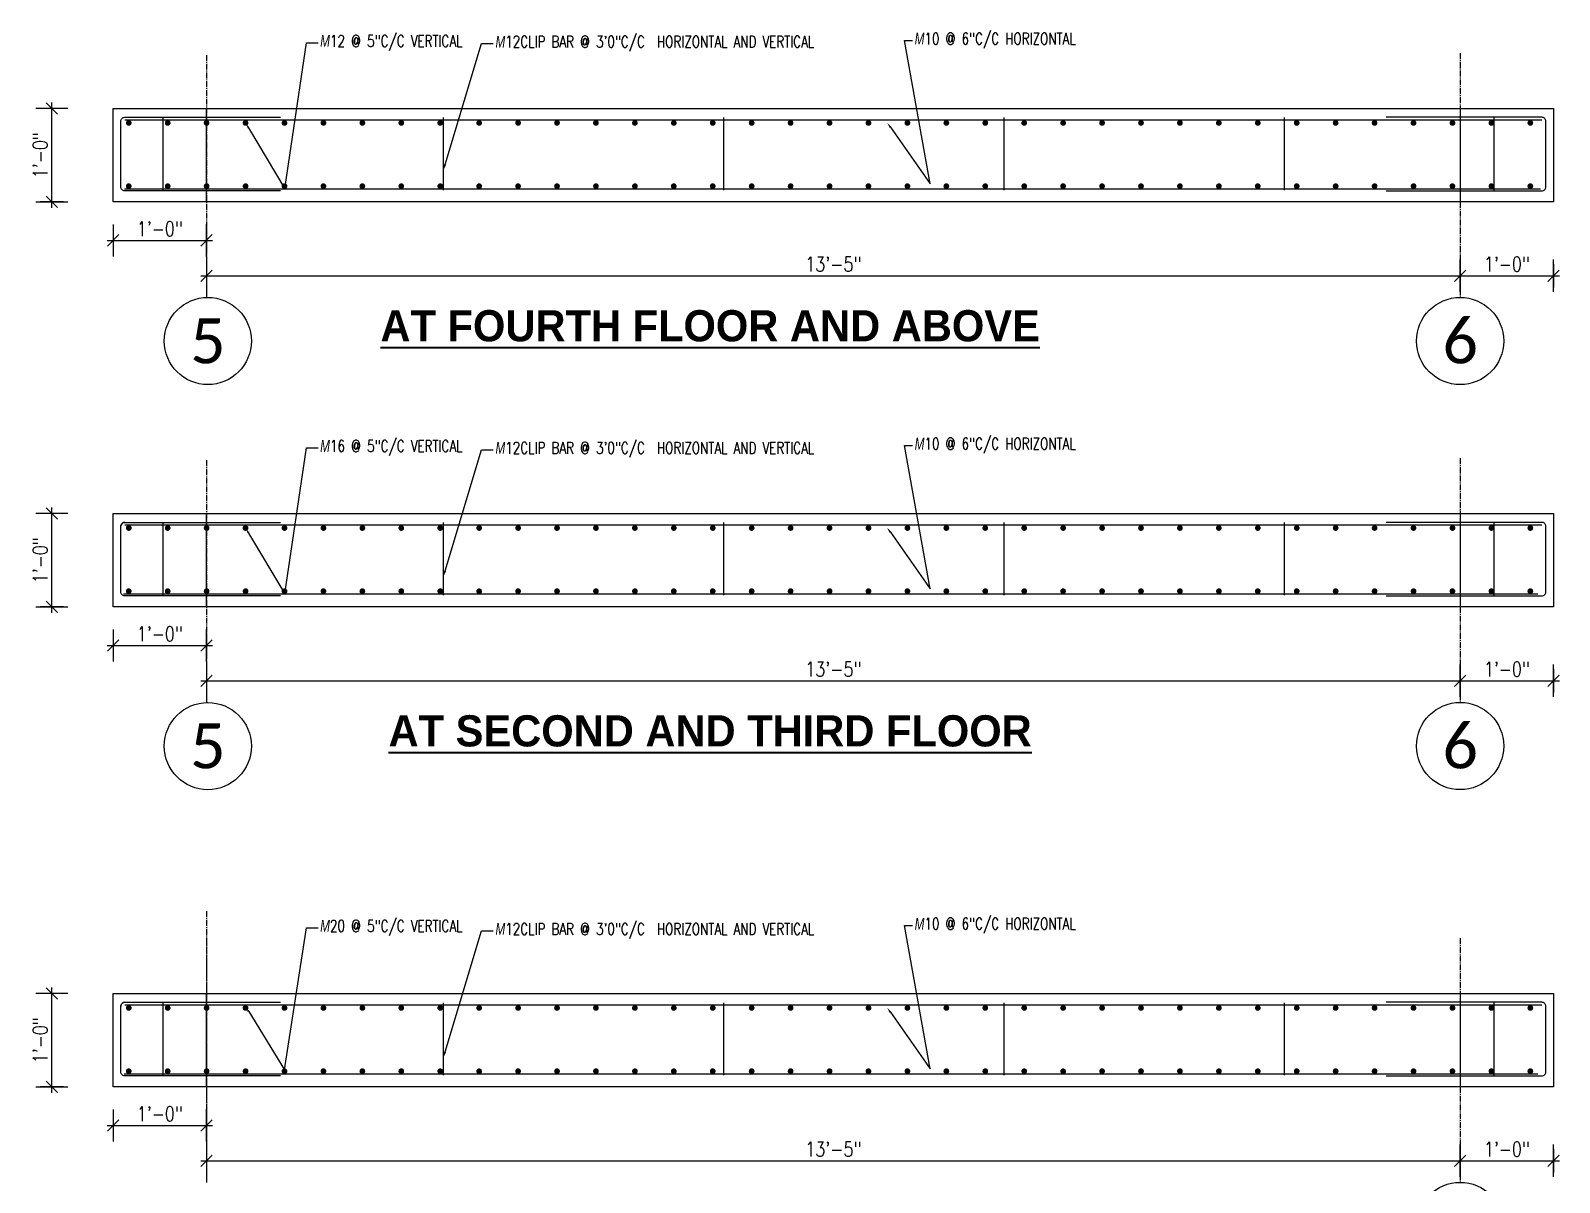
# Model space of a CAD drawing. Header units: inches. Extents: x 0 to 162649, y -36601 to -26324.
# Drawn here: x 160023.5 to 160219.8, y -31233.4 to -31085.5 of the extents above; entities that cross this region are included whole.
import ezdxf
from ezdxf import colors
from ezdxf.entities.mleader import LeaderData, LeaderLine
from ezdxf.enums import TextEntityAlignment as Align
from ezdxf.math import Vec2, Vec3

# ---------------------------------------------------------------- set-up
doc = ezdxf.new("R2010")
doc.units = ezdxf.units.IN
doc.header["$MEASUREMENT"] = 0
doc.linetypes.add('CENTER2', pattern=[1.125, 0.75, -0.125, 0.125, -0.125])
for name, color, linetype, lineweight in [('concrete outline', 84, 'Continuous', 15), ('dimention', 1, 'Continuous', 13), ('OL_AR_Center line', 253, 'CENTER2', 13), ('OL_AR_SYMBOL', 1, 'Continuous', 5), ('OL_AR_SYMBOL @ 96', 1, 'Continuous', 5), ('Reinforcement', 20, 'Continuous', 20), ('TEXT', 7, 'Continuous', 9), ('titles', 7, 'Continuous', 35)]:
    doc.layers.add(name, color=color, linetype=linetype, lineweight=lineweight)
doc.styles.add('1-12 Annotative', font='calibri.ttf', dxfattribs={"height": 0.083333})
doc.styles.add('big text', font='GOTHICB.TTF')
doc.styles.add('DIM', font='simplex.shx', dxfattribs={"width": 0.75})
doc.styles.add('rmtext', font='romans.shx', dxfattribs={"width": 0.8})
doc.dimstyles.new('DIM-24', dxfattribs={"dimscale": 24, "dimtxt": 0.078125, "dimasz": 0.0625, "dimexe": 0.0625, "dimexo": 0.015625, "dimgap": 0.015625, "dimtad": 1, "dimdec": 1, "dimzin": 3, "dimdsep": 46, "dimlunit": 4, "dimtxsty": 'rmtext', "dimblk": 'OBLIQUE', "dimcen": 0.09375, "dimdle": 0.03125, "dimclrd": 1, "dimclre": 1, "dimclrt": 2, "dimadec": 0, "dimazin": 0, "dimtfac": 0.75, "dimtdec": 1, "dimtix": 1, "dimtmove": 0, "dimatfit": 3, "dimfxl": 0.0625, "dimfxlon": 1, "dimfrac": 1, "dimtolj": 1, "dimtzin": 0, "dimlwd": -1, "dimlwe": 5, "dimarcsym": 0})

# ---------------------------------------------------------------- blocks, each defined once
blk = doc.blocks.new('Grid_Head 1-12')
blk.add_circle((0, 0), 0.0833)
at = {"style": '1-12 Annotative'}
blk.add_attdef('0', text='', height=0.0859, dxfattribs=at).set_placement((0.0002, 0.0003), align=Align.MIDDLE_CENTER)
blk = doc.blocks.new('*U1470')
at = {"layer": 'OL_AR_SYMBOL @ 96', "color": 250, "true_color": 0x3b3b3b}
ref = blk.add_blockref('Grid_Head 1-12', (160207.08, -31238.99), dxfattribs=dict(at, xscale=67.19999999999999, yscale=67.19999999999999, zscale=67.19999999999999))
ref.add_attrib('0', '6', dxfattribs={"layer": '0', "color": 9, "true_color": 0xc7c7c7, "height": 5.77, "style": '1-12 Annotative'}).set_placement((160207.09, -31238.97), align=Align.MIDDLE_CENTER)
blk = doc.blocks.new('_Oblique')
for p, q in [((0, -1.37), (0, 1.38)), ((-0.49, -0.49), (0.49, 0.49))]:
    blk.add_line(p, q)
blk = doc.blocks.new('*D890')
at = {"layer": 'Defpoints', "color": 0, "transparency": 16777216}
for p in [(160026.21, -31209.14), (160034.08, -31209.14), (160034.08, -31221.14)]:
    blk.add_point(p, dxfattribs=at)
at = {"layer": 'dimention', "color": 1, "lineweight": 5, "transparency": 16777216}
for p, q in [((160027.71, -31209.14), (160024.71, -31209.14)), ((160027.71, -31221.14), (160024.71, -31221.14))]:
    blk.add_line(p, q, dxfattribs=at)
at = {"layer": 'dimention', "color": 1, "transparency": 16777216}
blk.add_line((160026.21, -31221.89), (160026.21, -31208.39), dxfattribs=at)
at = {"layer": 'dimention', "color": 1, "transparency": 16777216, "xscale": 1.5, "yscale": 1.5, "zscale": 1.5}
for p, rotation in [((160026.21, -31209.14), 90), ((160026.21, -31221.14), 270)]:
    blk.add_blockref('_Oblique', p, dxfattribs=dict(at, rotation=rotation))
at = {"layer": 'dimention', "color": 2, "transparency": 16777216, "insert": (160024.72, -31215.14), "char_height": 1.875, "attachment_point": 5, "rotation": 90, "style": 'rmtext'}
blk.add_mtext('\\A1;1\'-0"', dxfattribs=at)
blk = doc.blocks.new('*D891')
at = {"layer": 'Defpoints', "color": 0, "transparency": 16777216}
for p in [(160034.08, -31221.14), (160046.08, -31221.14), (160046.08, -31226.08)]:
    blk.add_point(p, dxfattribs=at)
at = {"layer": 'dimention', "color": 1, "lineweight": 5, "transparency": 16777216}
for p, q in [((160034.08, -31224.58), (160034.08, -31227.58)), ((160046.08, -31224.58), (160046.08, -31227.58))]:
    blk.add_line(p, q, dxfattribs=at)
at = {"layer": 'dimention', "color": 1, "transparency": 16777216}
blk.add_line((160033.33, -31226.08), (160046.83, -31226.08), dxfattribs=at)
at = {"layer": 'dimention', "color": 1, "transparency": 16777216, "xscale": 1.5, "yscale": 1.5, "zscale": 1.5, "rotation": 180}
blk.add_blockref('_Oblique', (160034.08, -31226.08), dxfattribs=at)
at = {"layer": 'dimention', "color": 1, "transparency": 16777216, "xscale": 1.5, "yscale": 1.5, "zscale": 1.5}
blk.add_blockref('_Oblique', (160046.08, -31226.08), dxfattribs=at)
at = {"layer": 'dimention', "color": 2, "transparency": 16777216, "insert": (160040.08, -31224.59), "char_height": 1.875, "attachment_point": 5, "style": 'rmtext'}
blk.add_mtext('\\A1;1\'-0"', dxfattribs=at)
blk = doc.blocks.new('*D892')
at = {"layer": 'Defpoints', "color": 0, "transparency": 16777216}
for p in [(160046.08, -31221.14), (160207.08, -31225.37), (160207.08, -31230.62)]:
    blk.add_point(p, dxfattribs=at)
at = {"layer": 'dimention', "color": 1, "transparency": 16777216}
blk.add_line((160045.33, -31230.62), (160207.83, -31230.62), dxfattribs=at)
at = {"layer": 'dimention', "color": 1, "lineweight": 5, "transparency": 16777216}
for p, q in [((160046.08, -31229.12), (160046.08, -31232.12)), ((160207.08, -31229.12), (160207.08, -31232.12))]:
    blk.add_line(p, q, dxfattribs=at)
at = {"layer": 'dimention', "color": 1, "transparency": 16777216, "xscale": 1.5, "yscale": 1.5, "zscale": 1.5, "rotation": 180}
blk.add_blockref('_Oblique', (160046.08, -31230.62), dxfattribs=at)
at = {"layer": 'dimention', "color": 1, "transparency": 16777216, "xscale": 1.5, "yscale": 1.5, "zscale": 1.5}
blk.add_blockref('_Oblique', (160207.08, -31230.62), dxfattribs=at)
at = {"layer": 'dimention', "color": 2, "transparency": 16777216, "insert": (160126.58, -31229.13), "char_height": 1.875, "attachment_point": 5, "style": 'rmtext'}
blk.add_mtext('\\A1;13\'-5"', dxfattribs=at)
blk = doc.blocks.new('*D893')
at = {"layer": 'Defpoints', "color": 0, "transparency": 16777216}
for p in [(160219.08, -31221.14), (160207.08, -31225.37), (160219.08, -31230.62)]:
    blk.add_point(p, dxfattribs=at)
at = {"layer": 'dimention', "color": 1, "transparency": 16777216}
blk.add_line((160206.33, -31230.62), (160219.83, -31230.62), dxfattribs=at)
at = {"layer": 'dimention', "color": 1, "lineweight": 5, "transparency": 16777216}
for p, q in [((160207.08, -31229.12), (160207.08, -31232.12)), ((160219.08, -31229.12), (160219.08, -31232.12))]:
    blk.add_line(p, q, dxfattribs=at)
at = {"layer": 'dimention', "color": 1, "transparency": 16777216, "xscale": 1.5, "yscale": 1.5, "zscale": 1.5, "rotation": 180}
blk.add_blockref('_Oblique', (160207.08, -31230.62), dxfattribs=at)
at = {"layer": 'dimention', "color": 1, "transparency": 16777216, "xscale": 1.5, "yscale": 1.5, "zscale": 1.5}
blk.add_blockref('_Oblique', (160219.08, -31230.62), dxfattribs=at)
at = {"layer": 'dimention', "color": 2, "transparency": 16777216, "insert": (160213.08, -31229.13), "char_height": 1.875, "attachment_point": 5, "style": 'rmtext'}
blk.add_mtext('\\A1;1\'-0"', dxfattribs=at)
blk = doc.blocks.new('*U1471')
at = {"layer": 'OL_AR_SYMBOL @ 96', "color": 250, "true_color": 0x3b3b3b}
ref = blk.add_blockref('Grid_Head 1-12', (160046.25, -31177.38), dxfattribs=dict(at, xscale=67.19999999999999, yscale=67.19999999999999, zscale=67.19999999999999))
ref.add_attrib('0', '5', dxfattribs={"layer": '0', "color": 9, "true_color": 0xc7c7c7, "height": 5.77, "style": '1-12 Annotative'}).set_placement((160046.26, -31177.35), align=Align.MIDDLE_CENTER)
blk = doc.blocks.new('*U1472')
at = {"layer": 'OL_AR_SYMBOL @ 96', "color": 250, "true_color": 0x3b3b3b}
ref = blk.add_blockref('Grid_Head 1-12', (160207.08, -31177.37), dxfattribs=dict(at, xscale=67.19999999999999, yscale=67.19999999999999, zscale=67.19999999999999))
ref.add_attrib('0', '6', dxfattribs={"layer": '0', "color": 9, "true_color": 0xc7c7c7, "height": 5.77, "style": '1-12 Annotative'}).set_placement((160207.09, -31177.35), align=Align.MIDDLE_CENTER)
blk = doc.blocks.new('*D894')
at = {"layer": 'Defpoints', "color": 0, "transparency": 16777216}
for p in [(160026.21, -31147.51), (160034.08, -31147.51), (160034.08, -31159.51)]:
    blk.add_point(p, dxfattribs=at)
at = {"layer": 'dimention', "color": 1, "lineweight": 5, "transparency": 16777216}
for p, q in [((160027.71, -31147.51), (160024.71, -31147.51)), ((160027.71, -31159.51), (160024.71, -31159.51))]:
    blk.add_line(p, q, dxfattribs=at)
at = {"layer": 'dimention', "color": 1, "transparency": 16777216}
blk.add_line((160026.21, -31160.26), (160026.21, -31146.76), dxfattribs=at)
at = {"layer": 'dimention', "color": 1, "transparency": 16777216, "xscale": 1.5, "yscale": 1.5, "zscale": 1.5}
for p, rotation in [((160026.21, -31147.51), 90), ((160026.21, -31159.51), 270)]:
    blk.add_blockref('_Oblique', p, dxfattribs=dict(at, rotation=rotation))
at = {"layer": 'dimention', "color": 2, "transparency": 16777216, "insert": (160024.72, -31153.51), "char_height": 1.875, "attachment_point": 5, "rotation": 90, "style": 'rmtext'}
blk.add_mtext('\\A1;1\'-0"', dxfattribs=at)
blk = doc.blocks.new('*D895')
at = {"layer": 'Defpoints', "color": 0, "transparency": 16777216}
for p in [(160034.08, -31159.51), (160046.08, -31159.51), (160046.08, -31164.46)]:
    blk.add_point(p, dxfattribs=at)
at = {"layer": 'dimention', "color": 1, "lineweight": 5, "transparency": 16777216}
for p, q in [((160034.08, -31162.96), (160034.08, -31165.96)), ((160046.08, -31162.96), (160046.08, -31165.96))]:
    blk.add_line(p, q, dxfattribs=at)
at = {"layer": 'dimention', "color": 1, "transparency": 16777216}
blk.add_line((160033.33, -31164.46), (160046.83, -31164.46), dxfattribs=at)
at = {"layer": 'dimention', "color": 1, "transparency": 16777216, "xscale": 1.5, "yscale": 1.5, "zscale": 1.5, "rotation": 180}
blk.add_blockref('_Oblique', (160034.08, -31164.46), dxfattribs=at)
at = {"layer": 'dimention', "color": 1, "transparency": 16777216, "xscale": 1.5, "yscale": 1.5, "zscale": 1.5}
blk.add_blockref('_Oblique', (160046.08, -31164.46), dxfattribs=at)
at = {"layer": 'dimention', "color": 2, "transparency": 16777216, "insert": (160040.08, -31162.97), "char_height": 1.875, "attachment_point": 5, "style": 'rmtext'}
blk.add_mtext('\\A1;1\'-0"', dxfattribs=at)
blk = doc.blocks.new('*D896')
at = {"layer": 'Defpoints', "color": 0, "transparency": 16777216}
for p in [(160046.08, -31159.51), (160207.08, -31163.74), (160207.08, -31168.99)]:
    blk.add_point(p, dxfattribs=at)
at = {"layer": 'dimention', "color": 1, "lineweight": 5, "transparency": 16777216}
for p, q in [((160046.08, -31167.49), (160046.08, -31170.49)), ((160207.08, -31167.49), (160207.08, -31170.49))]:
    blk.add_line(p, q, dxfattribs=at)
at = {"layer": 'dimention', "color": 1, "transparency": 16777216}
blk.add_line((160045.33, -31168.99), (160207.83, -31168.99), dxfattribs=at)
at = {"layer": 'dimention', "color": 1, "transparency": 16777216, "xscale": 1.5, "yscale": 1.5, "zscale": 1.5, "rotation": 180}
blk.add_blockref('_Oblique', (160046.08, -31168.99), dxfattribs=at)
at = {"layer": 'dimention', "color": 1, "transparency": 16777216, "xscale": 1.5, "yscale": 1.5, "zscale": 1.5}
blk.add_blockref('_Oblique', (160207.08, -31168.99), dxfattribs=at)
at = {"layer": 'dimention', "color": 2, "transparency": 16777216, "insert": (160126.58, -31167.5), "char_height": 1.875, "attachment_point": 5, "style": 'rmtext'}
blk.add_mtext('\\A1;13\'-5"', dxfattribs=at)
blk = doc.blocks.new('*D897')
at = {"layer": 'Defpoints', "color": 0, "transparency": 16777216}
for p in [(160219.08, -31159.51), (160207.08, -31163.74), (160219.08, -31168.99)]:
    blk.add_point(p, dxfattribs=at)
at = {"layer": 'dimention', "color": 1, "lineweight": 5, "transparency": 16777216}
for p, q in [((160207.08, -31167.49), (160207.08, -31170.49)), ((160219.08, -31167.49), (160219.08, -31170.49))]:
    blk.add_line(p, q, dxfattribs=at)
at = {"layer": 'dimention', "color": 1, "transparency": 16777216}
blk.add_line((160206.33, -31168.99), (160219.83, -31168.99), dxfattribs=at)
at = {"layer": 'dimention', "color": 1, "transparency": 16777216, "xscale": 1.5, "yscale": 1.5, "zscale": 1.5, "rotation": 180}
blk.add_blockref('_Oblique', (160207.08, -31168.99), dxfattribs=at)
at = {"layer": 'dimention', "color": 1, "transparency": 16777216, "xscale": 1.5, "yscale": 1.5, "zscale": 1.5}
blk.add_blockref('_Oblique', (160219.08, -31168.99), dxfattribs=at)
at = {"layer": 'dimention', "color": 2, "transparency": 16777216, "insert": (160213.08, -31167.5), "char_height": 1.875, "attachment_point": 5, "style": 'rmtext'}
blk.add_mtext('\\A1;1\'-0"', dxfattribs=at)
blk = doc.blocks.new('*U1473')
at = {"layer": 'OL_AR_SYMBOL @ 96', "color": 250, "true_color": 0x3b3b3b}
ref = blk.add_blockref('Grid_Head 1-12', (160046.25, -31125.37), dxfattribs=dict(at, xscale=67.19999999999999, yscale=67.19999999999999, zscale=67.19999999999999))
ref.add_attrib('0', '5', dxfattribs={"layer": '0', "color": 9, "true_color": 0xc7c7c7, "height": 5.77, "style": '1-12 Annotative'}).set_placement((160046.26, -31125.35), align=Align.MIDDLE_CENTER)
blk = doc.blocks.new('*U1474')
at = {"layer": 'OL_AR_SYMBOL @ 96', "color": 250, "true_color": 0x3b3b3b}
ref = blk.add_blockref('Grid_Head 1-12', (160207.08, -31125.37), dxfattribs=dict(at, xscale=67.19999999999999, yscale=67.19999999999999, zscale=67.19999999999999))
ref.add_attrib('0', '6', dxfattribs={"layer": '0', "color": 9, "true_color": 0xc7c7c7, "height": 5.77, "style": '1-12 Annotative'}).set_placement((160207.09, -31125.35), align=Align.MIDDLE_CENTER)
blk = doc.blocks.new('*D878')
at = {"layer": 'Defpoints', "color": 0, "transparency": 16777216}
for p in [(160026.21, -31095.51), (160034.08, -31095.51), (160034.08, -31107.51)]:
    blk.add_point(p, dxfattribs=at)
at = {"layer": 'dimention', "color": 1, "transparency": 16777216}
blk.add_line((160026.21, -31108.26), (160026.21, -31094.76), dxfattribs=at)
at = {"layer": 'dimention', "color": 1, "lineweight": 5, "transparency": 16777216}
for p, q in [((160027.71, -31095.51), (160024.71, -31095.51)), ((160027.71, -31107.51), (160024.71, -31107.51))]:
    blk.add_line(p, q, dxfattribs=at)
at = {"layer": 'dimention', "color": 1, "transparency": 16777216, "xscale": 1.5, "yscale": 1.5, "zscale": 1.5}
for p, rotation in [((160026.21, -31095.51), 90), ((160026.21, -31107.51), 270)]:
    blk.add_blockref('_Oblique', p, dxfattribs=dict(at, rotation=rotation))
at = {"layer": 'dimention', "color": 2, "transparency": 16777216, "insert": (160024.72, -31101.51), "char_height": 1.875, "attachment_point": 5, "rotation": 90, "style": 'rmtext'}
blk.add_mtext('\\A1;1\'-0"', dxfattribs=at)
blk = doc.blocks.new('*D879')
at = {"layer": 'Defpoints', "color": 0, "transparency": 16777216}
for p in [(160034.08, -31107.51), (160046.08, -31107.51), (160046.08, -31112.45)]:
    blk.add_point(p, dxfattribs=at)
at = {"layer": 'dimention', "color": 1, "lineweight": 5, "transparency": 16777216}
for p, q in [((160034.08, -31110.95), (160034.08, -31113.95)), ((160046.08, -31110.95), (160046.08, -31113.95))]:
    blk.add_line(p, q, dxfattribs=at)
at = {"layer": 'dimention', "color": 1, "transparency": 16777216}
blk.add_line((160033.33, -31112.45), (160046.83, -31112.45), dxfattribs=at)
at = {"layer": 'dimention', "color": 1, "transparency": 16777216, "xscale": 1.5, "yscale": 1.5, "zscale": 1.5, "rotation": 180}
blk.add_blockref('_Oblique', (160034.08, -31112.45), dxfattribs=at)
at = {"layer": 'dimention', "color": 1, "transparency": 16777216, "xscale": 1.5, "yscale": 1.5, "zscale": 1.5}
blk.add_blockref('_Oblique', (160046.08, -31112.45), dxfattribs=at)
at = {"layer": 'dimention', "color": 2, "transparency": 16777216, "insert": (160040.08, -31110.96), "char_height": 1.875, "attachment_point": 5, "style": 'rmtext'}
blk.add_mtext('\\A1;1\'-0"', dxfattribs=at)
blk = doc.blocks.new('*D880')
at = {"layer": 'Defpoints', "color": 0, "transparency": 16777216}
for p in [(160046.08, -31107.51), (160207.08, -31111.74), (160207.08, -31116.99)]:
    blk.add_point(p, dxfattribs=at)
at = {"layer": 'dimention', "color": 1, "transparency": 16777216}
blk.add_line((160045.33, -31116.99), (160207.83, -31116.99), dxfattribs=at)
at = {"layer": 'dimention', "color": 1, "lineweight": 5, "transparency": 16777216}
for p, q in [((160046.08, -31115.49), (160046.08, -31118.49)), ((160207.08, -31115.49), (160207.08, -31118.49))]:
    blk.add_line(p, q, dxfattribs=at)
at = {"layer": 'dimention', "color": 1, "transparency": 16777216, "xscale": 1.5, "yscale": 1.5, "zscale": 1.5, "rotation": 180}
blk.add_blockref('_Oblique', (160046.08, -31116.99), dxfattribs=at)
at = {"layer": 'dimention', "color": 1, "transparency": 16777216, "xscale": 1.5, "yscale": 1.5, "zscale": 1.5}
blk.add_blockref('_Oblique', (160207.08, -31116.99), dxfattribs=at)
at = {"layer": 'dimention', "color": 2, "transparency": 16777216, "insert": (160126.58, -31115.5), "char_height": 1.875, "attachment_point": 5, "style": 'rmtext'}
blk.add_mtext('\\A1;13\'-5"', dxfattribs=at)
blk = doc.blocks.new('*D881')
at = {"layer": 'Defpoints', "color": 0, "transparency": 16777216}
for p in [(160219.08, -31107.51), (160207.08, -31111.74), (160219.08, -31116.99)]:
    blk.add_point(p, dxfattribs=at)
at = {"layer": 'dimention', "color": 1, "transparency": 16777216}
blk.add_line((160206.33, -31116.99), (160219.83, -31116.99), dxfattribs=at)
at = {"layer": 'dimention', "color": 1, "lineweight": 5, "transparency": 16777216}
for p, q in [((160207.08, -31115.49), (160207.08, -31118.49)), ((160219.08, -31115.49), (160219.08, -31118.49))]:
    blk.add_line(p, q, dxfattribs=at)
at = {"layer": 'dimention', "color": 1, "transparency": 16777216, "xscale": 1.5, "yscale": 1.5, "zscale": 1.5, "rotation": 180}
blk.add_blockref('_Oblique', (160207.08, -31116.99), dxfattribs=at)
at = {"layer": 'dimention', "color": 1, "transparency": 16777216, "xscale": 1.5, "yscale": 1.5, "zscale": 1.5}
blk.add_blockref('_Oblique', (160219.08, -31116.99), dxfattribs=at)
at = {"layer": 'dimention', "color": 2, "transparency": 16777216, "insert": (160213.08, -31115.5), "char_height": 1.875, "attachment_point": 5, "style": 'rmtext'}
blk.add_mtext('\\A1;1\'-0"', dxfattribs=at)

msp = doc.modelspace()

# ---------------------------------------------------------------- linework, layer by layer
at = {"layer": 'concrete outline'}
for p, q in [((160034.08, -31095.51), (160219.08, -31095.51)), ((160034.08, -31107.51), (160034.08, -31095.51)), ((160046.08, -31107.51), (160046.08, -31095.51)), ((160207.08, -31095.51), (160207.08, -31107.51)), ((160219.08, -31095.51), (160219.08, -31107.51)), ((160219.08, -31107.51), (160034.08, -31107.51)), ((160034.08, -31147.51), (160219.08, -31147.51)), ((160034.08, -31159.51), (160034.08, -31147.51)), ((160046.08, -31159.51), (160046.08, -31147.51)), ((160207.08, -31147.51), (160207.08, -31159.51)), ((160219.08, -31147.51), (160219.08, -31159.51)), ((160219.08, -31159.51), (160034.08, -31159.51)), ((160034.08, -31209.14), (160219.08, -31209.14)), ((160034.08, -31221.14), (160034.08, -31209.14)), ((160046.08, -31221.14), (160046.08, -31209.14)), ((160207.08, -31209.14), (160207.08, -31221.14)), ((160219.08, -31209.14), (160219.08, -31221.14)), ((160219.08, -31221.14), (160034.08, -31221.14))]:
    msp.add_line(p, q, dxfattribs=at)
at = {"layer": 'dimention'}
for p, q in [((160040.51, -31105.99), (160040.51, -31096.69)), ((160076.51, -31105.99), (160076.51, -31096.69)), ((160112.51, -31105.99), (160112.51, -31096.69)), ((160148.51, -31105.99), (160148.51, -31096.69)), ((160184.51, -31105.99), (160184.51, -31096.69)), ((160211.44, -31105.99), (160211.44, -31096.69)), ((160040.51, -31158), (160040.51, -31148.69)), ((160076.51, -31158), (160076.51, -31148.69)), ((160112.51, -31158), (160112.51, -31148.69)), ((160148.51, -31158), (160148.51, -31148.69)), ((160184.51, -31158), (160184.51, -31148.69)), ((160211.44, -31158), (160211.44, -31148.69)), ((160040.51, -31219.62), (160040.51, -31210.32)), ((160076.51, -31219.62), (160076.51, -31210.32)), ((160112.51, -31219.62), (160112.51, -31210.32)), ((160148.51, -31219.62), (160148.51, -31210.32)), ((160184.51, -31219.62), (160184.51, -31210.32)), ((160211.44, -31219.62), (160211.44, -31210.32))]:
    msp.add_line(p, q, dxfattribs=at)
for points in [[(160055.58, -31106.09), (160035.58, -31106.09, -0.414214), (160035.08, -31105.59), (160035.08, -31097.15, -0.414214), (160035.58, -31096.65), (160055.58, -31096.65)], [(160197.58, -31106.09), (160217.58, -31106.09, 0.414214), (160218.08, -31105.59), (160218.08, -31097.15, 0.414214), (160217.58, -31096.65), (160197.58, -31096.65)], [(160055.58, -31158.09), (160035.58, -31158.09, -0.414214), (160035.08, -31157.59), (160035.08, -31149.15, -0.414214), (160035.58, -31148.65), (160055.58, -31148.65)], [(160197.58, -31158.09), (160217.58, -31158.09, 0.414214), (160218.08, -31157.59), (160218.08, -31149.15, 0.414214), (160217.58, -31148.65), (160197.58, -31148.65)], [(160055.58, -31219.72), (160035.58, -31219.72, -0.414214), (160035.08, -31219.22), (160035.08, -31210.77, -0.414214), (160035.58, -31210.27), (160055.58, -31210.27)], [(160197.58, -31219.72), (160217.58, -31219.72, 0.414214), (160218.08, -31219.22), (160218.08, -31210.77, 0.414214), (160217.58, -31210.27), (160197.58, -31210.27)]]:
    msp.add_lwpolyline(points, format="xyb", dxfattribs=at)
at = {"layer": 'OL_AR_Center line'}
for p, q in [((160046.08, -31088.65), (160046.08, -31119.77)), ((160046.08, -31088.65), (160046.08, -31119.77)), ((160207.08, -31088.4), (160207.08, -31119.77)), ((160207.08, -31088.4), (160207.08, -31119.77)), ((160207.08, -31140.4), (160207.08, -31171.77)), ((160207.08, -31140.4), (160207.08, -31171.77)), ((160046.08, -31140.66), (160046.08, -31171.77)), ((160046.08, -31140.66), (160046.08, -31171.77)), ((160046.08, -31198.59), (160046.08, -31233.39)), ((160046.08, -31202.28), (160046.08, -31233.39)), ((160207.08, -31202.03), (160207.08, -31233.39)), ((160207.08, -31202.03), (160207.08, -31233.39))]:
    msp.add_line(p, q, dxfattribs=at)
at = {"layer": 'Reinforcement'}
for p, q in [((160035.58, -31096.97), (160217.58, -31096.97)), ((160217.4, -31105.89), (160035.54, -31105.89)), ((160035.58, -31148.97), (160217.58, -31148.97)), ((160217.08, -31157.89), (160035.41, -31157.89)), ((160035.58, -31210.6), (160217.58, -31210.6)), ((160217.08, -31219.52), (160035.51, -31219.52))]:
    msp.add_line(p, q, dxfattribs=at)
at = {"layer": 'Reinforcement', "const_width": 0.366}
for points in [[(160035.91, -31097.37, 1), (160036.28, -31097.37, 1)], [(160040.91, -31097.37, 1), (160041.28, -31097.37, 1)], [(160045.91, -31097.37, 1), (160046.28, -31097.37, 1)], [(160050.91, -31097.37, 1), (160051.28, -31097.37, 1)], [(160050.91, -31097.37, 1), (160051.28, -31097.37, 1)], [(160055.91, -31097.37, 1), (160056.28, -31097.37, 1)], [(160060.91, -31097.37, 1), (160061.28, -31097.37, 1)], [(160065.91, -31097.37, 1), (160066.28, -31097.37, 1)], [(160070.91, -31097.37, 1), (160071.28, -31097.37, 1)], [(160075.91, -31097.37, 1), (160076.28, -31097.37, 1)], [(160080.91, -31097.37, 1), (160081.28, -31097.37, 1)], [(160085.91, -31097.37, 1), (160086.28, -31097.37, 1)], [(160090.91, -31097.37, 1), (160091.28, -31097.37, 1)], [(160095.91, -31097.37, 1), (160096.28, -31097.37, 1)], [(160100.91, -31097.37, 1), (160101.28, -31097.37, 1)], [(160105.91, -31097.37, 1), (160106.28, -31097.37, 1)], [(160110.91, -31097.37, 1), (160111.28, -31097.37, 1)], [(160115.91, -31097.37, 1), (160116.28, -31097.37, 1)], [(160120.91, -31097.37, 1), (160121.28, -31097.37, 1)], [(160125.91, -31097.37, 1), (160126.28, -31097.37, 1)], [(160130.91, -31097.37, 1), (160131.28, -31097.37, 1)], [(160135.91, -31097.37, 1), (160136.28, -31097.37, 1)], [(160140.91, -31097.37, 1), (160141.28, -31097.37, 1)], [(160145.91, -31097.37, 1), (160146.28, -31097.37, 1)], [(160150.91, -31097.37, 1), (160151.28, -31097.37, 1)], [(160155.91, -31097.37, 1), (160156.28, -31097.37, 1)], [(160160.91, -31097.37, 1), (160161.28, -31097.37, 1)], [(160165.91, -31097.37, 1), (160166.28, -31097.37, 1)], [(160170.91, -31097.37, 1), (160171.28, -31097.37, 1)], [(160175.91, -31097.37, 1), (160176.28, -31097.37, 1)], [(160180.91, -31097.37, 1), (160181.28, -31097.37, 1)], [(160185.91, -31097.37, 1), (160186.28, -31097.37, 1)], [(160190.91, -31097.37, 1), (160191.28, -31097.37, 1)], [(160195.91, -31097.37, 1), (160196.28, -31097.37, 1)], [(160200.91, -31097.37, 1), (160201.28, -31097.37, 1)], [(160205.91, -31097.37, 1), (160206.28, -31097.37, 1)], [(160210.91, -31097.37, 1), (160211.28, -31097.37, 1)], [(160215.91, -31097.37, 1), (160216.28, -31097.37, 1)], [(160035.91, -31105.49, -1), (160036.28, -31105.49, -1)], [(160040.91, -31105.49, -1), (160041.28, -31105.49, -1)], [(160045.91, -31105.49, -1), (160046.28, -31105.49, -1)], [(160050.91, -31105.49, -1), (160051.28, -31105.49, -1)], [(160050.91, -31105.49, -1), (160051.28, -31105.49, -1)], [(160055.91, -31105.49, -1), (160056.28, -31105.49, -1)], [(160060.91, -31105.49, -1), (160061.28, -31105.49, -1)], [(160065.91, -31105.49, -1), (160066.28, -31105.49, -1)], [(160070.91, -31105.49, -1), (160071.28, -31105.49, -1)], [(160075.91, -31105.49, -1), (160076.28, -31105.49, -1)], [(160080.91, -31105.49, -1), (160081.28, -31105.49, -1)], [(160085.91, -31105.49, -1), (160086.28, -31105.49, -1)], [(160090.91, -31105.49, -1), (160091.28, -31105.49, -1)], [(160095.91, -31105.49, -1), (160096.28, -31105.49, -1)], [(160100.91, -31105.49, -1), (160101.28, -31105.49, -1)], [(160105.91, -31105.49, -1), (160106.28, -31105.49, -1)], [(160110.91, -31105.49, -1), (160111.28, -31105.49, -1)], [(160115.91, -31105.49, -1), (160116.28, -31105.49, -1)], [(160120.91, -31105.49, -1), (160121.28, -31105.49, -1)], [(160125.91, -31105.49, -1), (160126.28, -31105.49, -1)], [(160130.91, -31105.49, -1), (160131.28, -31105.49, -1)], [(160135.91, -31105.49, -1), (160136.28, -31105.49, -1)], [(160140.91, -31105.49, -1), (160141.28, -31105.49, -1)], [(160145.91, -31105.49, -1), (160146.28, -31105.49, -1)], [(160150.91, -31105.49, -1), (160151.28, -31105.49, -1)], [(160155.91, -31105.49, -1), (160156.28, -31105.49, -1)], [(160160.91, -31105.49, -1), (160161.28, -31105.49, -1)], [(160165.91, -31105.49, -1), (160166.28, -31105.49, -1)], [(160170.91, -31105.49, -1), (160171.28, -31105.49, -1)], [(160175.91, -31105.49, -1), (160176.28, -31105.49, -1)], [(160180.91, -31105.49, -1), (160181.28, -31105.49, -1)], [(160185.91, -31105.49, -1), (160186.28, -31105.49, -1)], [(160190.91, -31105.49, -1), (160191.28, -31105.49, -1)], [(160195.91, -31105.49, -1), (160196.28, -31105.49, -1)], [(160200.91, -31105.49, -1), (160201.28, -31105.49, -1)], [(160205.91, -31105.49, -1), (160206.28, -31105.49, -1)], [(160210.91, -31105.49, -1), (160211.28, -31105.49, -1)], [(160215.91, -31105.49, -1), (160216.28, -31105.49, -1)], [(160035.91, -31149.38, 1), (160036.28, -31149.38, 1)], [(160040.91, -31149.38, 1), (160041.28, -31149.38, 1)], [(160045.91, -31149.38, 1), (160046.28, -31149.38, 1)], [(160050.91, -31149.38, 1), (160051.28, -31149.38, 1)], [(160050.91, -31149.38, 1), (160051.28, -31149.38, 1)], [(160055.91, -31149.38, 1), (160056.28, -31149.38, 1)], [(160060.91, -31149.38, 1), (160061.28, -31149.38, 1)], [(160065.91, -31149.38, 1), (160066.28, -31149.38, 1)], [(160070.91, -31149.38, 1), (160071.28, -31149.38, 1)], [(160075.91, -31149.38, 1), (160076.28, -31149.38, 1)], [(160080.91, -31149.38, 1), (160081.28, -31149.38, 1)], [(160085.91, -31149.38, 1), (160086.28, -31149.38, 1)], [(160090.91, -31149.38, 1), (160091.28, -31149.38, 1)], [(160095.91, -31149.38, 1), (160096.28, -31149.38, 1)], [(160100.91, -31149.38, 1), (160101.28, -31149.38, 1)], [(160105.91, -31149.38, 1), (160106.28, -31149.38, 1)], [(160110.91, -31149.38, 1), (160111.28, -31149.38, 1)], [(160115.91, -31149.38, 1), (160116.28, -31149.38, 1)], [(160120.91, -31149.38, 1), (160121.28, -31149.38, 1)], [(160125.91, -31149.38, 1), (160126.28, -31149.38, 1)], [(160130.91, -31149.38, 1), (160131.28, -31149.38, 1)], [(160135.91, -31149.38, 1), (160136.28, -31149.38, 1)], [(160140.91, -31149.38, 1), (160141.28, -31149.38, 1)], [(160145.91, -31149.38, 1), (160146.28, -31149.38, 1)], [(160150.91, -31149.38, 1), (160151.28, -31149.38, 1)], [(160155.91, -31149.38, 1), (160156.28, -31149.38, 1)], [(160160.91, -31149.38, 1), (160161.28, -31149.38, 1)], [(160165.91, -31149.38, 1), (160166.28, -31149.38, 1)], [(160170.91, -31149.38, 1), (160171.28, -31149.38, 1)], [(160175.91, -31149.38, 1), (160176.28, -31149.38, 1)], [(160180.91, -31149.38, 1), (160181.28, -31149.38, 1)], [(160185.91, -31149.38, 1), (160186.28, -31149.38, 1)], [(160190.91, -31149.38, 1), (160191.28, -31149.38, 1)], [(160195.91, -31149.38, 1), (160196.28, -31149.38, 1)], [(160200.91, -31149.38, 1), (160201.28, -31149.38, 1)], [(160205.91, -31149.38, 1), (160206.28, -31149.38, 1)], [(160210.91, -31149.38, 1), (160211.28, -31149.38, 1)], [(160215.91, -31149.38, 1), (160216.28, -31149.38, 1)], [(160035.91, -31157.49, -1), (160036.28, -31157.49, -1)], [(160040.91, -31157.49, -1), (160041.28, -31157.49, -1)], [(160045.91, -31157.49, -1), (160046.28, -31157.49, -1)], [(160050.91, -31157.49, -1), (160051.28, -31157.49, -1)], [(160050.91, -31157.49, -1), (160051.28, -31157.49, -1)], [(160055.91, -31157.49, -1), (160056.28, -31157.49, -1)], [(160060.91, -31157.49, -1), (160061.28, -31157.49, -1)], [(160065.91, -31157.49, -1), (160066.28, -31157.49, -1)], [(160070.91, -31157.49, -1), (160071.28, -31157.49, -1)], [(160075.91, -31157.49, -1), (160076.28, -31157.49, -1)], [(160080.91, -31157.49, -1), (160081.28, -31157.49, -1)], [(160085.91, -31157.49, -1), (160086.28, -31157.49, -1)], [(160090.91, -31157.49, -1), (160091.28, -31157.49, -1)], [(160095.91, -31157.49, -1), (160096.28, -31157.49, -1)], [(160100.91, -31157.49, -1), (160101.28, -31157.49, -1)], [(160105.91, -31157.49, -1), (160106.28, -31157.49, -1)], [(160110.91, -31157.49, -1), (160111.28, -31157.49, -1)], [(160115.91, -31157.49, -1), (160116.28, -31157.49, -1)], [(160120.91, -31157.49, -1), (160121.28, -31157.49, -1)], [(160125.91, -31157.49, -1), (160126.28, -31157.49, -1)], [(160130.91, -31157.49, -1), (160131.28, -31157.49, -1)], [(160135.91, -31157.49, -1), (160136.28, -31157.49, -1)], [(160140.91, -31157.49, -1), (160141.28, -31157.49, -1)], [(160145.91, -31157.49, -1), (160146.28, -31157.49, -1)], [(160150.91, -31157.49, -1), (160151.28, -31157.49, -1)], [(160155.91, -31157.49, -1), (160156.28, -31157.49, -1)], [(160160.91, -31157.49, -1), (160161.28, -31157.49, -1)], [(160165.91, -31157.49, -1), (160166.28, -31157.49, -1)], [(160170.91, -31157.49, -1), (160171.28, -31157.49, -1)], [(160175.91, -31157.49, -1), (160176.28, -31157.49, -1)], [(160180.91, -31157.49, -1), (160181.28, -31157.49, -1)], [(160185.91, -31157.49, -1), (160186.28, -31157.49, -1)], [(160190.91, -31157.49, -1), (160191.28, -31157.49, -1)], [(160195.91, -31157.49, -1), (160196.28, -31157.49, -1)], [(160200.91, -31157.49, -1), (160201.28, -31157.49, -1)], [(160205.91, -31157.49, -1), (160206.28, -31157.49, -1)], [(160210.91, -31157.49, -1), (160211.28, -31157.49, -1)], [(160215.91, -31157.49, -1), (160216.28, -31157.49, -1)], [(160035.91, -31211, 1), (160036.28, -31211, 1)], [(160040.91, -31211, 1), (160041.28, -31211, 1)], [(160045.91, -31211, 1), (160046.28, -31211, 1)], [(160050.91, -31211, 1), (160051.28, -31211, 1)], [(160050.91, -31211, 1), (160051.28, -31211, 1)], [(160055.91, -31211, 1), (160056.28, -31211, 1)], [(160060.91, -31211, 1), (160061.28, -31211, 1)], [(160065.91, -31211, 1), (160066.28, -31211, 1)], [(160070.91, -31211, 1), (160071.28, -31211, 1)], [(160075.91, -31211, 1), (160076.28, -31211, 1)], [(160080.91, -31211, 1), (160081.28, -31211, 1)], [(160085.91, -31211, 1), (160086.28, -31211, 1)], [(160090.91, -31211, 1), (160091.28, -31211, 1)], [(160095.91, -31211, 1), (160096.28, -31211, 1)], [(160100.91, -31211, 1), (160101.28, -31211, 1)], [(160105.91, -31211, 1), (160106.28, -31211, 1)], [(160110.91, -31211, 1), (160111.28, -31211, 1)], [(160115.91, -31211, 1), (160116.28, -31211, 1)], [(160120.91, -31211, 1), (160121.28, -31211, 1)], [(160125.91, -31211, 1), (160126.28, -31211, 1)], [(160130.91, -31211, 1), (160131.28, -31211, 1)], [(160135.91, -31211, 1), (160136.28, -31211, 1)], [(160140.91, -31211, 1), (160141.28, -31211, 1)], [(160145.91, -31211, 1), (160146.28, -31211, 1)], [(160150.91, -31211, 1), (160151.28, -31211, 1)], [(160155.91, -31211, 1), (160156.28, -31211, 1)], [(160160.91, -31211, 1), (160161.28, -31211, 1)], [(160165.91, -31211, 1), (160166.28, -31211, 1)], [(160170.91, -31211, 1), (160171.28, -31211, 1)], [(160175.91, -31211, 1), (160176.28, -31211, 1)], [(160180.91, -31211, 1), (160181.28, -31211, 1)], [(160185.91, -31211, 1), (160186.28, -31211, 1)], [(160190.91, -31211, 1), (160191.28, -31211, 1)], [(160195.91, -31211, 1), (160196.28, -31211, 1)], [(160200.91, -31211, 1), (160201.28, -31211, 1)], [(160205.91, -31211, 1), (160206.28, -31211, 1)], [(160210.91, -31211, 1), (160211.28, -31211, 1)], [(160215.91, -31211, 1), (160216.28, -31211, 1)], [(160035.91, -31219.12, -1), (160036.28, -31219.12, -1)], [(160040.91, -31219.12, -1), (160041.28, -31219.12, -1)], [(160045.91, -31219.12, -1), (160046.28, -31219.12, -1)], [(160050.91, -31219.12, -1), (160051.28, -31219.12, -1)], [(160050.91, -31219.12, -1), (160051.28, -31219.12, -1)], [(160055.91, -31219.12, -1), (160056.28, -31219.12, -1)], [(160060.91, -31219.12, -1), (160061.28, -31219.12, -1)], [(160065.91, -31219.12, -1), (160066.28, -31219.12, -1)], [(160070.91, -31219.12, -1), (160071.28, -31219.12, -1)], [(160075.91, -31219.12, -1), (160076.28, -31219.12, -1)], [(160080.91, -31219.12, -1), (160081.28, -31219.12, -1)], [(160085.91, -31219.12, -1), (160086.28, -31219.12, -1)], [(160090.91, -31219.12, -1), (160091.28, -31219.12, -1)], [(160095.91, -31219.12, -1), (160096.28, -31219.12, -1)], [(160100.91, -31219.12, -1), (160101.28, -31219.12, -1)], [(160105.91, -31219.12, -1), (160106.28, -31219.12, -1)], [(160110.91, -31219.12, -1), (160111.28, -31219.12, -1)], [(160115.91, -31219.12, -1), (160116.28, -31219.12, -1)], [(160120.91, -31219.12, -1), (160121.28, -31219.12, -1)], [(160125.91, -31219.12, -1), (160126.28, -31219.12, -1)], [(160130.91, -31219.12, -1), (160131.28, -31219.12, -1)], [(160135.91, -31219.12, -1), (160136.28, -31219.12, -1)], [(160140.91, -31219.12, -1), (160141.28, -31219.12, -1)], [(160145.91, -31219.12, -1), (160146.28, -31219.12, -1)], [(160150.91, -31219.12, -1), (160151.28, -31219.12, -1)], [(160155.91, -31219.12, -1), (160156.28, -31219.12, -1)], [(160160.91, -31219.12, -1), (160161.28, -31219.12, -1)], [(160165.91, -31219.12, -1), (160166.28, -31219.12, -1)], [(160170.91, -31219.12, -1), (160171.28, -31219.12, -1)], [(160175.91, -31219.12, -1), (160176.28, -31219.12, -1)], [(160180.91, -31219.12, -1), (160181.28, -31219.12, -1)], [(160185.91, -31219.12, -1), (160186.28, -31219.12, -1)], [(160190.91, -31219.12, -1), (160191.28, -31219.12, -1)], [(160195.91, -31219.12, -1), (160196.28, -31219.12, -1)], [(160200.91, -31219.12, -1), (160201.28, -31219.12, -1)], [(160205.91, -31219.12, -1), (160206.28, -31219.12, -1)], [(160210.91, -31219.12, -1), (160211.28, -31219.12, -1)], [(160215.91, -31219.12, -1), (160216.28, -31219.12, -1)]]:
    msp.add_lwpolyline(points, format="xyb", close=True, dxfattribs=at)
at = {"layer": 'Reinforcement'}
for centre in [(160035.58, -31149.15), (160035.58, -31210.77)]:
    msp.add_arc(centre, 0.5, 90, 180, dxfattribs=at)

# ---------------------------------------------------------------- block references
at = {"layer": 'OL_AR_SYMBOL'}
for name in ['*U1473', '*U1474', '*U1471', '*U1472', '*U1470']:
    msp.add_blockref(name, (0, 0), dxfattribs=at)

# ---------------------------------------------------------------- texts
at = {"layer": 'titles', "char_height": 4, "attachment_point": 5, "style": 'big text'}
for s, insert in [('{\\LAT FOURTH FLOOR AND ABOVE}', (160110.76, -31123.44)), ('{\\LAT SECOND AND THIRD FLOOR}', (160110.76, -31175.45))]:
    msp.add_mtext(s, dxfattribs=dict(at, insert=insert))

# ---------------------------------------------------------------- dimensions: what is measured, and where the dimension line sits
at = {"layer": 'dimention'}
for base, p1, p2, picture, middle in [((160026.21, -31095.51), (160034.08, -31107.51), (160034.08, -31095.51), '*D878', (160024.72, -31101.51)), ((160026.21, -31147.51), (160034.08, -31159.51), (160034.08, -31147.51), '*D894', (160024.72, -31153.51)), ((160026.21, -31209.14), (160034.08, -31221.14), (160034.08, -31209.14), '*D890', (160024.72, -31215.14))]:
    dim = msp.add_linear_dim(base=base, p1=p1, p2=p2, angle=90, dimstyle='DIM-24', dxfattribs=at)
    dim.commit()
    dim.dimension.update_dxf_attribs({"geometry": picture, "text_midpoint": middle})
for base, p1, p2, picture, middle in [((160046.08, -31112.45), (160034.08, -31107.51), (160046.08, -31107.51), '*D879', (160040.08, -31110.96)), ((160046.08, -31164.46), (160034.08, -31159.51), (160046.08, -31159.51), '*D895', (160040.08, -31162.97)), ((160046.08, -31226.08), (160034.08, -31221.14), (160046.08, -31221.14), '*D891', (160040.08, -31224.59))]:
    dim = msp.add_linear_dim(base=base, p1=p1, p2=p2, dimstyle='DIM-24', dxfattribs=at)
    dim.commit()
    dim.dimension.update_dxf_attribs({"geometry": picture, "text_midpoint": middle})
for base, p1, p2, picture, middle in [((160207.08, -31116.99), (160046.08, -31107.51), (160207.08, -31111.74), '*D880', (160126.58, -31115.5)), ((160219.08, -31116.99), (160207.08, -31111.74), (160219.08, -31107.51), '*D881', (160213.08, -31115.5)), ((160207.08, -31168.99), (160046.08, -31159.51), (160207.08, -31163.74), '*D896', (160126.58, -31167.5)), ((160219.08, -31168.99), (160207.08, -31163.74), (160219.08, -31159.51), '*D897', (160213.08, -31167.5)), ((160207.08, -31230.62), (160046.08, -31221.14), (160207.08, -31225.37), '*D892', (160126.58, -31229.13)), ((160219.08, -31230.62), (160207.08, -31225.37), (160219.08, -31221.14), '*D893', (160213.08, -31229.13))]:
    dim = msp.add_linear_dim(base=base, p1=p1, p2=p2, dimstyle='DIM-24', override={"dimtmove": 1}, dxfattribs=at)
    dim.commit()
    dim.dimension.update_dxf_attribs({"geometry": picture, "text_midpoint": middle})

# ---------------------------------------------------------------- leaders
at = {"layer": 'TEXT'}
ml = msp.add_multileader_mtext('Standard', dxfattribs=at)
ml.set_content('{\\Fgothici|c0;M}10 @ 6"C/C HORIZONTAL', color=256, style='DIM')
ml.set_leader_properties(color=1, linetype='ByLayer', lineweight=9)
ml.build(insert=Vec2(0, 0))
ml.multileader.update_dxf_attribs({"text_right_attachment_type": 2, "dogleg_length": 0.25, "arrow_head_size": 0.75, "scale": 12})
ctx = ml.context
ctx.base_point, ctx.scale, ctx.char_height, ctx.arrow_head_size, ctx.landing_gap_size, ctx.plane_origin = Vec3(160136.75, -31086.8), 12, 1.5, 0.75, 0.281, Vec3(160163.61, -31083.21)
ctx.right_attachment = 2
notes = []
notes.append((ctx, [(0, (1, 1, 0), (160135.7, -31086.8), (1, 0), 1.05, [(1, [(160133.48, -31097.31), (160139.02, -31105.18)], 0, [])])]))
ctx.mtext.insert, ctx.mtext.flow_direction = Vec3(160137.03, -31085.8), 5
ml = msp.add_multileader_mtext('Standard', dxfattribs=at)
ml.set_content('{\\Fgothici|c0;M}12 @ 5"C/C VERTICAL', color=256, style='DIM')
ml.set_leader_properties(color=1, linetype='ByLayer', lineweight=9)
ml.build(insert=Vec2(0, 0))
ml.multileader.update_dxf_attribs({"text_right_attachment_type": 2, "dogleg_length": 0.25, "arrow_head_size": 0.75, "scale": 12})
ctx = ml.context
ctx.base_point, ctx.scale, ctx.char_height, ctx.arrow_head_size, ctx.landing_gap_size, ctx.plane_origin = Vec3(160060.4, -31087.1), 12, 1.5, 0.75, 0.281, Vec3(160085.42, -31083.65)
ctx.right_attachment = 2
notes.append((ctx, [(0, (1, 1, 0), (160058.9, -31087.1), (1, 0), 1.5, [(1, [(160051.1, -31097.37), (160056.12, -31105.85)], 0, [])])]))
ctx.mtext.insert, ctx.mtext.flow_direction = Vec3(160060.68, -31086.1), 5
ml = msp.add_multileader_mtext('Standard', dxfattribs=at)
ml.set_content('{\\Fgothici|c0;M}12CLIP BAR @ 3\'0"C/C  HORIZONTAL AND VERTICAL', color=256, style='DIM')
ml.set_leader_properties(color=1, linetype='ByLayer', lineweight=9)
ml.build(insert=Vec2(0, 0))
ml.multileader.update_dxf_attribs({"text_right_attachment_type": 2, "dogleg_length": 0.25, "arrow_head_size": 0.75, "scale": 12})
ctx = ml.context
ctx.base_point, ctx.scale, ctx.char_height, ctx.arrow_head_size, ctx.landing_gap_size, ctx.plane_origin = Vec3(160082.91, -31087.19), 12, 1.5, 0.75, 0.281, Vec3(160107.93, -31083.74)
ctx.right_attachment = 2
notes.append((ctx, [(0, (1, 1, 0), (160081.41, -31087.19), (1, 0), 1.5, [(1, [(160076.51, -31103.44)], 0, [])])]))
ctx.mtext.insert, ctx.mtext.flow_direction = Vec3(160083.19, -31086.19), 5
ml = msp.add_multileader_mtext('Standard', dxfattribs=at)
ml.set_content('{\\Fgothici|c0;M}16 @ 5"C/C VERTICAL', color=256, style='DIM')
ml.set_leader_properties(color=1, linetype='ByLayer', lineweight=9)
ml.build(insert=Vec2(0, 0))
ml.multileader.update_dxf_attribs({"text_right_attachment_type": 2, "dogleg_length": 0.25, "arrow_head_size": 0.75, "scale": 12})
ctx = ml.context
ctx.base_point, ctx.scale, ctx.char_height, ctx.arrow_head_size, ctx.landing_gap_size, ctx.plane_origin = Vec3(160060.4, -31139.1), 12, 1.5, 0.75, 0.281, Vec3(160085.42, -31135.65)
ctx.right_attachment = 2
notes.append((ctx, [(0, (1, 1, 0), (160058.9, -31139.1), (1, 0), 1.5, [(1, [(160051.1, -31149.38), (160056.12, -31157.85)], 0, [])])]))
ctx.mtext.insert, ctx.mtext.flow_direction = Vec3(160060.68, -31138.1), 5
ml = msp.add_multileader_mtext('Standard', dxfattribs=at)
ml.set_content('{\\Fgothici|c0;M}12CLIP BAR @ 3\'0"C/C  HORIZONTAL AND VERTICAL', color=256, style='DIM')
ml.set_leader_properties(color=1, linetype='ByLayer', lineweight=9)
ml.build(insert=Vec2(0, 0))
ml.multileader.update_dxf_attribs({"text_right_attachment_type": 2, "dogleg_length": 0.25, "arrow_head_size": 0.75, "scale": 12})
ctx = ml.context
ctx.base_point, ctx.scale, ctx.char_height, ctx.arrow_head_size, ctx.landing_gap_size, ctx.plane_origin = Vec3(160082.91, -31139.34), 12, 1.5, 0.75, 0.281, Vec3(160107.93, -31135.9)
ctx.right_attachment = 2
notes.append((ctx, [(0, (1, 1, 0), (160081.41, -31139.34), (1, 0), 1.5, [(1, [(160076.51, -31155.59)], 0, [])])]))
ctx.mtext.insert, ctx.mtext.flow_direction = Vec3(160083.19, -31138.34), 5
ml = msp.add_multileader_mtext('Standard', dxfattribs=at)
ml.set_content('{\\Fgothici|c0;M}10 @ 6"C/C HORIZONTAL', color=256, style='DIM')
ml.set_leader_properties(color=1, linetype='ByLayer', lineweight=9)
ml.build(insert=Vec2(0, 0))
ml.multileader.update_dxf_attribs({"text_right_attachment_type": 2, "dogleg_length": 0.25, "arrow_head_size": 0.75, "scale": 12})
ctx = ml.context
ctx.base_point, ctx.scale, ctx.char_height, ctx.arrow_head_size, ctx.landing_gap_size, ctx.plane_origin = Vec3(160136.75, -31138.8), 12, 1.5, 0.75, 0.281, Vec3(160163.61, -31135.21)
ctx.right_attachment = 2
notes.append((ctx, [(0, (1, 1, 0), (160135.7, -31138.8), (1, 0), 1.05, [(1, [(160133.48, -31149.32), (160139.02, -31157.19)], 0, [])])]))
ctx.mtext.insert, ctx.mtext.flow_direction = Vec3(160137.03, -31137.8), 5
ml = msp.add_multileader_mtext('Standard', dxfattribs=at)
ml.set_content('{\\Fgothici|c0;M}20 @ 5"C/C VERTICAL', color=256, style='DIM')
ml.set_leader_properties(color=1, linetype='ByLayer', lineweight=9)
ml.build(insert=Vec2(0, 0))
ml.multileader.update_dxf_attribs({"text_right_attachment_type": 2, "dogleg_length": 0.25, "arrow_head_size": 0.75, "scale": 12})
ctx = ml.context
ctx.base_point, ctx.scale, ctx.char_height, ctx.arrow_head_size, ctx.landing_gap_size, ctx.plane_origin = Vec3(160060.4, -31200.72), 12, 1.5, 0.75, 0.281, Vec3(160085.42, -31197.28)
ctx.right_attachment = 2
notes.append((ctx, [(0, (1, 1, 0), (160058.9, -31200.72), (1, 0), 1.5, [(1, [(160051.1, -31210.82), (160056.1, -31218.93)], 0, [])])]))
ctx.mtext.insert, ctx.mtext.flow_direction = Vec3(160060.68, -31199.72), 5
ml = msp.add_multileader_mtext('Standard', dxfattribs=at)
ml.set_content('{\\Fgothici|c0;M}10 @ 6"C/C HORIZONTAL', color=256, style='DIM')
ml.set_leader_properties(color=1, linetype='ByLayer', lineweight=9)
ml.build(insert=Vec2(0, 0))
ml.multileader.update_dxf_attribs({"text_right_attachment_type": 2, "dogleg_length": 0.25, "arrow_head_size": 0.75, "scale": 12})
ctx = ml.context
ctx.base_point, ctx.scale, ctx.char_height, ctx.arrow_head_size, ctx.landing_gap_size, ctx.plane_origin = Vec3(160136.75, -31200.43), 12, 1.5, 0.75, 0.281, Vec3(160163.61, -31196.84)
ctx.right_attachment = 2
notes.append((ctx, [(0, (1, 1, 0), (160135.7, -31200.43), (1, 0), 1.05, [(1, [(160133.48, -31210.94), (160139.02, -31218.81)], 0, [])])]))
ctx.mtext.insert, ctx.mtext.flow_direction = Vec3(160137.03, -31199.43), 5
ml = msp.add_multileader_mtext('Standard', dxfattribs=at)
ml.set_content('{\\Fgothici|c0;M}12CLIP BAR @ 3\'0"C/C  HORIZONTAL AND VERTICAL', color=256, style='DIM')
ml.set_leader_properties(color=1, linetype='ByLayer', lineweight=9)
ml.build(insert=Vec2(0, 0))
ml.multileader.update_dxf_attribs({"text_right_attachment_type": 2, "dogleg_length": 0.25, "arrow_head_size": 0.75, "scale": 12})
ctx = ml.context
ctx.base_point, ctx.scale, ctx.char_height, ctx.arrow_head_size, ctx.landing_gap_size, ctx.plane_origin = Vec3(160082.91, -31201.11), 12, 1.5, 0.75, 0.281, Vec3(160107.93, -31197.66)
ctx.right_attachment = 2
notes.append((ctx, [(0, (1, 1, 0), (160081.41, -31201.11), (1, 0), 1.5, [(1, [(160076.51, -31217.36)], 0, [])])]))
ctx.mtext.insert, ctx.mtext.flow_direction = Vec3(160083.19, -31200.11), 5
for ctx, leaders in notes:
    for number, flags, end, landing, length, lines in leaders:
        leader = LeaderData()
        leader.index, (leader.has_last_leader_line, leader.has_dogleg_vector, leader.attachment_direction) = number, flags
        leader.last_leader_point, leader.dogleg_vector, leader.dogleg_length = Vec3(end), Vec3(landing), length
        for number, points, colour, breaks in lines:
            line = LeaderLine()
            line.index, line.vertices, line.color, line.breaks = number, Vec3.list(points), colors.encode_raw_color(colour), breaks
            leader.lines.append(line)
        ctx.leaders.append(leader)

doc.saveas('drawing.dxf')
